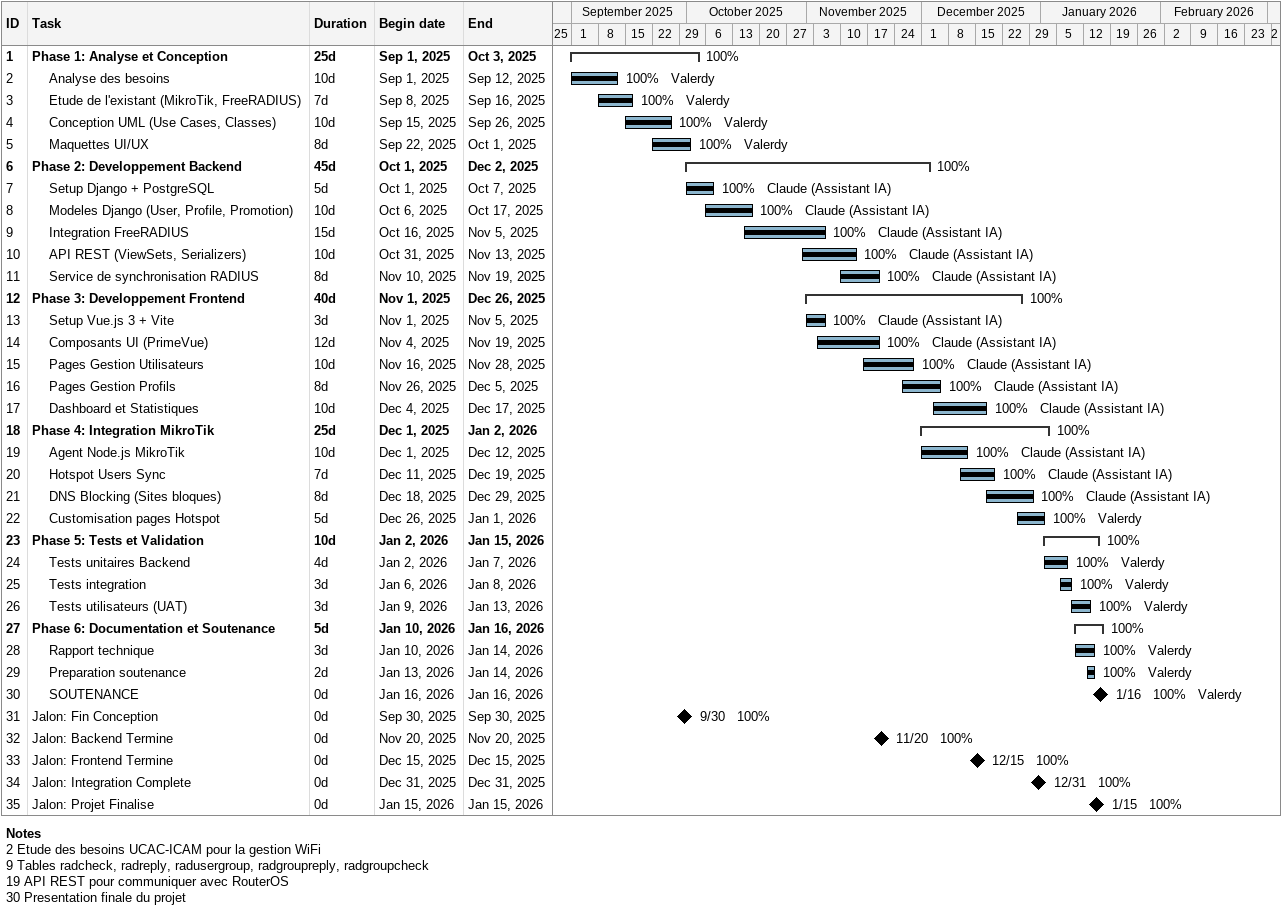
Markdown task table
| ID | Level | Task | Duration | Start | Finish | Resources | % complete |
|---|---|---|---|---|---|---|---|
| 1 | 1 | **Phase 1: Analyse et Conception** | 25d | 2025-09-01 | 2025-10-03 |  | 100 |
| 2 | 2 | Analyse des besoins | 10d | 2025-09-01 | 2025-09-12 | Valerdy | 100 |
| 3 | 2 | Etude de l'existant (MikroTik, FreeRADIUS) | 7d | 2025-09-08 | 2025-09-16 | Valerdy | 100 |
| 4 | 2 | Conception UML (Use Cases, Classes) | 10d | 2025-09-15 | 2025-09-26 | Valerdy | 100 |
| 5 | 2 | Maquettes UI/UX | 8d | 2025-09-22 | 2025-10-01 | Valerdy | 100 |
| 6 | 1 | **Phase 2: Developpement Backend** | 45d | 2025-10-01 | 2025-12-02 |  | 100 |
| 7 | 2 | Setup Django + PostgreSQL | 5d | 2025-10-01 | 2025-10-07 | Claude (Assistant IA) | 100 |
| 8 | 2 | Modeles Django (User, Profile, Promotion) | 10d | 2025-10-06 | 2025-10-17 | Claude (Assistant IA) | 100 |
| 9 | 2 | Integration FreeRADIUS | 15d | 2025-10-16 | 2025-11-05 | Claude (Assistant IA) | 100 |
| 10 | 2 | API REST (ViewSets, Serializers) | 10d | 2025-10-31 | 2025-11-13 | Claude (Assistant IA) | 100 |
| 11 | 2 | Service de synchronisation RADIUS | 8d | 2025-11-10 | 2025-11-19 | Claude (Assistant IA) | 100 |
| 12 | 1 | **Phase 3: Developpement Frontend** | 40d | 2025-11-01 | 2025-12-26 |  | 100 |
| 13 | 2 | Setup Vue.js 3 + Vite | 3d | 2025-11-01 | 2025-11-05 | Claude (Assistant IA) | 100 |
| 14 | 2 | Composants UI (PrimeVue) | 12d | 2025-11-04 | 2025-11-19 | Claude (Assistant IA) | 100 |
| 15 | 2 | Pages Gestion Utilisateurs | 10d | 2025-11-16 | 2025-11-28 | Claude (Assistant IA) | 100 |
| 16 | 2 | Pages Gestion Profils | 8d | 2025-11-26 | 2025-12-05 | Claude (Assistant IA) | 100 |
| 17 | 2 | Dashboard et Statistiques | 10d | 2025-12-04 | 2025-12-17 | Claude (Assistant IA) | 100 |
| 18 | 1 | **Phase 4: Integration MikroTik** | 25d | 2025-12-01 | 2026-01-02 |  | 100 |
| 19 | 2 | Agent Node.js MikroTik | 10d | 2025-12-01 | 2025-12-12 | Claude (Assistant IA) | 100 |
| 20 | 2 | Hotspot Users Sync | 7d | 2025-12-11 | 2025-12-19 | Claude (Assistant IA) | 100 |
| 21 | 2 | DNS Blocking (Sites bloques) | 8d | 2025-12-18 | 2025-12-29 | Claude (Assistant IA) | 100 |
| 22 | 2 | Customisation pages Hotspot | 5d | 2025-12-26 | 2026-01-01 | Valerdy | 100 |
| 23 | 1 | **Phase 5: Tests et Validation** | 10d | 2026-01-02 | 2026-01-15 |  | 100 |
| 24 | 2 | Tests unitaires Backend | 4d | 2026-01-02 | 2026-01-07 | Valerdy | 100 |
| 25 | 2 | Tests integration | 3d | 2026-01-06 | 2026-01-08 | Valerdy | 100 |
| 26 | 2 | Tests utilisateurs (UAT) | 3d | 2026-01-09 | 2026-01-13 | Valerdy | 100 |
| 27 | 1 | **Phase 6: Documentation et Soutenance** | 5d | 2026-01-10 | 2026-01-16 |  | 100 |
| 28 | 2 | Rapport technique | 3d | 2026-01-10 | 2026-01-14 | Valerdy | 100 |
| 29 | 2 | Preparation soutenance | 2d | 2026-01-13 | 2026-01-14 | Valerdy | 100 |
| 30 | 2 | SOUTENANCE | 0d | 2026-01-16 | 2026-01-16 | Valerdy | 100 |
| 31 | 1 | Jalon: Fin Conception | 0d | 2025-09-30 | 2025-09-30 |  | 100 |
| 32 | 1 | Jalon: Backend Termine | 0d | 2025-11-20 | 2025-11-20 |  | 100 |
| 33 | 1 | Jalon: Frontend Termine | 0d | 2025-12-15 | 2025-12-15 |  | 100 |
| 34 | 1 | Jalon: Integration Complete | 0d | 2025-12-31 | 2025-12-31 |  | 100 |
| 35 | 1 | Jalon: Projet Finalise | 0d | 2026-01-15 | 2026-01-15 |  | 100 |

Notes
- 2: Etude des besoins UCAC-ICAM pour la gestion WiFi
- 9: Tables radcheck, radreply, radusergroup, radgroupreply, radgroupcheck
- 19: API REST pour communiquer avec RouterOS
- 30: Presentation finale du projet
